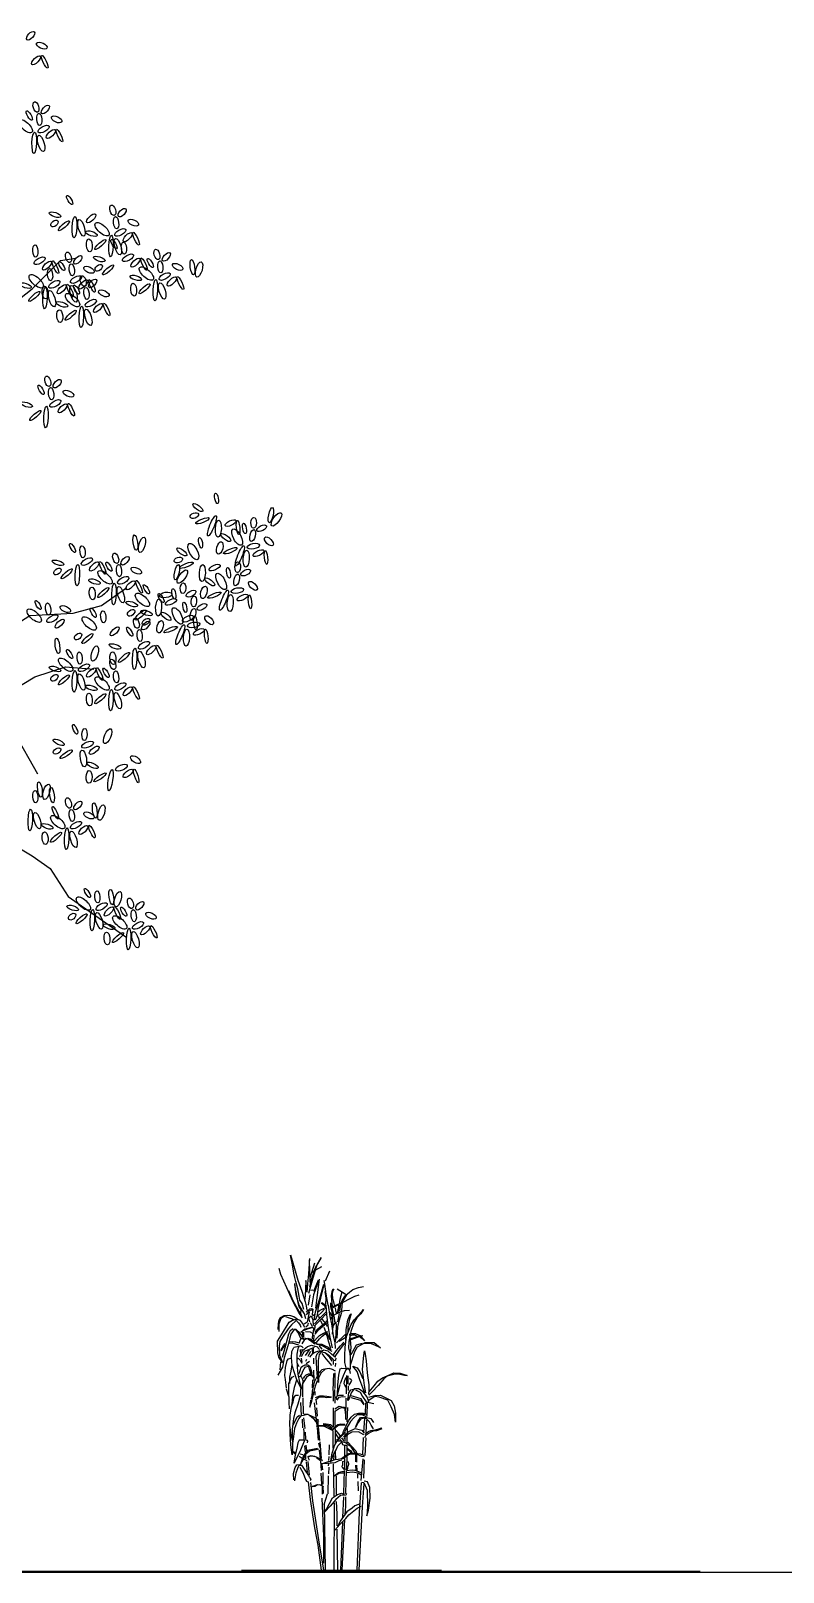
# Model space of a CAD drawing. Header units: millimetres. Extents: x 183.1 to 231.4, y 273.1 to 307.6.
# Drawn here: x 196.95 to 204.16, y 273.11 to 287.87 of the extents above; entities that cross this region are included whole.
import ezdxf

# ---------------------------------------------------------------- set-up
doc = ezdxf.new("R2010")
doc.units = ezdxf.units.MM
doc.layers.add('lesPaysagistes', color=7, linetype='Continuous')

# ---------------------------------------------------------------- blocks, each defined once
blk = doc.blocks.new('A$C13ED2F65')
at = {"layer": 'lesPaysagistes'}
blk.add_line((-14.232, 0), (0, 0), dxfattribs=at)
for points in [[(-10.456, 8.757), (-10.162, 9.197), (-9.918, 9.515), (-9.722, 9.809), (-9.624, 10.395), (-9.477, 10.664), (-9.257, 10.909), (-8.963, 11.251), (-8.768, 11.422), (-8.278, 11.471), (-8.009, 11.618), (-7.765, 11.936), (-7.691, 12.083), (-7.373, 12.254), (-7.006, 12.352), (-6.713, 12.205), (-6.517, 12.18), (-6.395, 12.278), (-6.126, 12.547), (-5.979, 12.572)], [(-10.309, 8.757), (-9.918, 8.781), (-9.624, 8.904), (-9.306, 8.977), (-8.792, 8.757), (-8.401, 8.733), (-7.838, 8.684), (-7.545, 8.61), (-7.055, 8.708), (-6.762, 8.928), (-6.419, 9.148), (-6.003, 9.173), (-5.734, 9.246), (-5.489, 9.417)], [(-11.704, 7.51), (-11.239, 7.926), (-10.812, 8.307), (-10.627, 8.415), (-10.334, 8.537), (-9.942, 8.561), (-9.697, 8.659), (-9.502, 8.781), (-9.257, 8.733), (-8.621, 8.61), (-8.23, 8.61), (-8.058, 8.513), (-7.691, 8.146), (-7.275, 7.877), (-7.055, 7.657), (-7.006, 7.339), (-6.811, 7.094), (-6.395, 6.85), (-6.223, 6.727), (-6.052, 6.458), (-5.489, 6.067)], [(-7.545, 8.635), (-7.055, 8.39), (-6.615, 8.415), (-6.37, 8.561), (-6.077, 8.659), (-5.807, 8.635)], [(-6.908, 8.366), (-6.566, 8.023), (-6.346, 7.632)]]:
    blk.add_lwpolyline(points, dxfattribs=at)
for centre, major_axis, ratio in [((-6.411, 14.7), (-0.0349, -0.0377), 0.483036), ((-6.304, 14.605), (-0.0494, 0.0232), 0.490647), ((-6.359, 14.465), (0.0407, 0.0406), 0.40396), ((-6.277, 14.451), (-0.029, 0.061), 0.231521), ((-6.36, 14.018), (-0.0145, 0.0494), 0.511008), ((-6.27, 13.994), (-0.0349, -0.0377), 0.483036), ((-6.462, 13.835), (-0.0639, 0.0581), 0.430687), ((-6.424, 13.936), (-0.0261, 0.0436), 0.333334), ((-6.328, 13.899), (-0.0058, 0.0581), 0.422264), ((-6.162, 13.899), (-0.0494, 0.0232), 0.490647), ((-6.377, 13.675), (0.004, 0.103), 0.205007), ((-6.311, 13.669), (-0.0232, 0.0784), 0.349758), ((-6.287, 13.806), (-0.0523, -0.029), 0.434249), ((-6.218, 13.759), (0.0407, 0.0406), 0.40396), ((-6.136, 13.745), (-0.029, 0.061), 0.231521), ((-6.038, 13.128), (-0.0261, 0.0436), 0.333334), ((-6.177, 12.986), (-0.0552, 0.0174), 0.365381), ((-5.832, 12.951), (0.0407, 0.0406), 0.40396), ((-5.625, 13.029), (-0.0145, 0.0494), 0.511008), ((-5.535, 13.006), (-0.0349, -0.0377), 0.483036), ((-6.183, 12.902), (-0.032, -0.0261), 0.605276), ((-6.093, 12.881), (0.0523, 0.0465), 0.249192), ((-5.991, 12.867), (0.004, 0.103), 0.205007), ((-5.925, 12.861), (-0.0232, 0.0784), 0.349758), ((-5.727, 12.847), (-0.0639, 0.0581), 0.430687), ((-5.593, 12.91), (-0.0058, 0.0581), 0.422264), ((-5.553, 12.817), (-0.0523, -0.029), 0.434249), ((-5.428, 12.91), (-0.0494, 0.0232), 0.490647), ((-6.366, 12.639), (-0.0058, 0.0581), 0.422264), ((-5.829, 12.806), (-0.0552, 0.0174), 0.365381), ((-5.849, 12.693), (-0.0058, 0.061), 0.466918), ((-5.744, 12.701), (0.0523, 0.0465), 0.249192), ((-5.642, 12.687), (0.004, 0.103), 0.205007), ((-5.614, 12.705), (-0.0261, 0.0436), 0.333334), ((-5.576, 12.681), (-0.0232, 0.0784), 0.349758), ((-5.518, 12.667), (-0.0058, 0.0581), 0.422264), ((-5.483, 12.771), (0.0407, 0.0406), 0.40396), ((-5.402, 12.757), (-0.029, 0.061), 0.231521), ((-6.325, 12.546), (-0.0523, -0.029), 0.434249), ((-6.255, 12.499), (0.0407, 0.0406), 0.40396), ((-6.174, 12.485), (-0.029, 0.061), 0.231521), ((-6.113, 12.496), (-0.0261, 0.0436), 0.333334), ((-6.049, 12.578), (-0.0145, 0.0494), 0.511008), ((-5.959, 12.554), (-0.0349, -0.0377), 0.483036), ((-5.754, 12.562), (-0.0552, 0.0174), 0.365381), ((-5.478, 12.574), (-0.0523, -0.029), 0.434249), ((-5.408, 12.528), (0.0407, 0.0406), 0.40396), ((-5.327, 12.513), (-0.029, 0.061), 0.231521), ((-5.266, 12.525), (-0.0261, 0.0436), 0.333334), ((-5.202, 12.606), (-0.0145, 0.0494), 0.511008), ((-5.17, 12.487), (-0.0058, 0.0581), 0.422264), ((-5.112, 12.583), (-0.0349, -0.0377), 0.483036), ((-4.862, 12.483), (0.0105, -0.0735), 0.28284), ((-6.358, 12.349), (-0.0639, 0.0581), 0.430687), ((-6.225, 12.413), (-0.0058, 0.0581), 0.422264), ((-6.017, 12.459), (-0.0058, 0.0581), 0.422264), ((-5.977, 12.366), (-0.0523, -0.029), 0.434249), ((-5.908, 12.352), (-0.0145, 0.0494), 0.511008), ((-5.852, 12.459), (-0.0494, 0.0232), 0.490647), ((-5.759, 12.478), (-0.032, -0.0261), 0.605276), ((-5.669, 12.458), (0.0523, 0.0465), 0.249192), ((-5.405, 12.382), (-0.0552, 0.0174), 0.365381), ((-5.303, 12.423), (-0.0639, 0.0581), 0.430687), ((-5.129, 12.394), (-0.0523, -0.029), 0.434249), ((-5.059, 12.347), (0.0407, 0.0406), 0.40396), ((-5.004, 12.487), (-0.0494, 0.0232), 0.490647), ((-4.978, 12.333), (-0.029, 0.061), 0.231521), ((-4.799, 12.462), (-0.021, -0.0735), 0.388597), ((-6.46, 12.308), (-0.0552, 0.0174), 0.365381), ((-6.376, 12.204), (0.0523, 0.0465), 0.249192), ((-6.273, 12.241), (-0.0058, 0.061), 0.466918), ((-6.273, 12.189), (0.004, 0.103), 0.205007), ((-6.207, 12.183), (-0.0232, 0.0784), 0.349758), ((-6.184, 12.32), (-0.0523, -0.029), 0.434249), ((-6.114, 12.273), (0.0407, 0.0406), 0.40396), ((-6.033, 12.259), (-0.029, 0.061), 0.231521), ((-6, 12.229), (-0.0232, 0.0784), 0.349758), ((-5.972, 12.27), (-0.0261, 0.0436), 0.333334), ((-5.907, 12.319), (0.0407, 0.0406), 0.40396), ((-5.876, 12.233), (-0.0058, 0.0581), 0.422264), ((-5.818, 12.329), (-0.0349, -0.0377), 0.483036), ((-5.825, 12.305), (-0.029, 0.061), 0.231521), ((-5.71, 12.233), (-0.0494, 0.0232), 0.490647), ((-5.425, 12.269), (-0.0058, 0.061), 0.466918), ((-5.321, 12.278), (0.0523, 0.0465), 0.249192), ((-5.218, 12.264), (0.004, 0.103), 0.205007), ((-5.152, 12.257), (-0.0232, 0.0784), 0.349758), ((-6.111, 12.128), (-0.0552, 0.0174), 0.365381), ((-6.01, 12.169), (-0.0639, 0.0581), 0.430687), ((-5.925, 12.009), (0.004, 0.103), 0.205007), ((-5.835, 12.14), (-0.0523, -0.029), 0.434249), ((-5.766, 12.093), (0.0407, 0.0406), 0.40396), ((-5.684, 12.079), (-0.029, 0.061), 0.231521), ((-6.132, 12.015), (-0.0058, 0.061), 0.466918), ((-6.027, 12.024), (0.0523, 0.0465), 0.249192), ((-5.859, 12.003), (-0.0232, 0.0784), 0.349758), ((-6.247, 11.392), (-0.0145, 0.0494), 0.511008), ((-6.157, 11.369), (-0.0349, -0.0377), 0.483036), ((-6.311, 11.31), (-0.0261, 0.0436), 0.333334), ((-6.215, 11.273), (-0.0058, 0.0581), 0.422264), ((-6.174, 11.18), (-0.0523, -0.029), 0.434249), ((-6.049, 11.273), (-0.0494, 0.0232), 0.490647), ((-6.45, 11.168), (-0.0552, 0.0174), 0.365381), ((-6.366, 11.064), (0.0523, 0.0465), 0.249192), ((-6.264, 11.049), (0.004, 0.103), 0.205007), ((-6.105, 11.133), (0.0407, 0.0406), 0.40396), ((-6.023, 11.119), (-0.029, 0.061), 0.231521), ((-4.81, 10.183), (-0.046, 0.0351), 0.365381), ((-4.631, 10.27), (-0.0099, 0.0498), 0.333334), ((-4.111, 10.11), (-0.015, -0.0727), 0.28284), ((-4.844, 10.106), (-0.0389, -0.0138), 0.605276), ((-4.766, 10.056), (0.0649, 0.026), 0.249192), ((-4.675, 10.008), (0.0385, 0.0957), 0.205007), ((-4.614, 9.98), (0.0047, 0.0816), 0.349758), ((-4.497, 10.034), (0.052, 0.0245), 0.40396), ((-4.425, 9.992), (-0.0067, 0.0672), 0.231521), ((-4.276, 10.037), (0.003, 0.0514), 0.511008), ((-4.058, 10.069), (-0.0447, -0.0621), 0.388597), ((-5.408, 9.847), (0.0105, -0.0735), 0.28284), ((-5.345, 9.826), (-0.021, -0.0735), 0.388597), ((-4.784, 9.845), (-0.0099, 0.0498), 0.333334), ((-4.543, 9.896), (-0.046, 0.0351), 0.365381), ((-4.434, 9.9), (-0.0405, 0.0763), 0.430687), ((-4.364, 9.983), (-0.0099, 0.0498), 0.333334), ((-4.286, 9.915), (0.0142, 0.0566), 0.422264), ((-4.199, 9.985), (-0.0456, -0.0237), 0.483036), ((-4.13, 9.859), (-0.0386, 0.0386), 0.490647), ((-6.01, 9.796), (-0.0261, 0.0436), 0.333334), ((-5.914, 9.759), (-0.0058, 0.0581), 0.422264), ((-5.597, 9.698), (-0.0145, 0.0494), 0.511008), ((-4.963, 9.758), (-0.046, 0.0351), 0.365381), ((-4.854, 9.762), (-0.0405, 0.0763), 0.430687), ((-4.6, 9.796), (0.0152, 0.0593), 0.466918), ((-4.499, 9.769), (0.0649, 0.026), 0.249192), ((-4.408, 9.721), (0.0385, 0.0957), 0.205007), ((-4.347, 9.693), (0.0047, 0.0816), 0.349758), ((-4.279, 9.813), (-0.059, -0.0096), 0.434249), ((-4.23, 9.746), (0.052, 0.0245), 0.40396), ((-4.158, 9.705), (-0.0067, 0.0672), 0.231521), ((-6.149, 9.654), (-0.0552, 0.0174), 0.365381), ((-6.155, 9.57), (-0.032, -0.0261), 0.605276), ((-6.065, 9.549), (0.0523, 0.0465), 0.249192), ((-5.963, 9.535), (0.004, 0.103), 0.205007), ((-5.873, 9.666), (-0.0523, -0.029), 0.434249), ((-5.803, 9.619), (0.0407, 0.0406), 0.40396), ((-5.722, 9.605), (-0.029, 0.061), 0.231521), ((-5.661, 9.616), (-0.0261, 0.0436), 0.333334), ((-5.565, 9.579), (-0.0058, 0.0581), 0.422264), ((-5.507, 9.674), (-0.0349, -0.0377), 0.483036), ((-5.4, 9.579), (-0.0494, 0.0232), 0.490647), ((-4.997, 9.681), (-0.0389, -0.0138), 0.605276), ((-5.011, 9.564), (-0.015, -0.0727), 0.28284), ((-4.959, 9.522), (-0.0447, -0.0621), 0.388597), ((-4.919, 9.631), (0.0649, 0.026), 0.249192), ((-4.767, 9.555), (0.0047, 0.0816), 0.349758), ((-4.65, 9.608), (0.052, 0.0245), 0.40396), ((-4.517, 9.558), (-0.0099, 0.0498), 0.333334), ((-4.429, 9.612), (0.003, 0.0514), 0.511008), ((-4.352, 9.56), (-0.0456, -0.0237), 0.483036), ((-5.8, 9.474), (-0.0552, 0.0174), 0.365381), ((-5.699, 9.515), (-0.0639, 0.0581), 0.430687), ((-5.614, 9.355), (0.004, 0.103), 0.205007), ((-5.525, 9.486), (-0.0523, -0.029), 0.434249), ((-5.455, 9.439), (0.0407, 0.0406), 0.40396), ((-5.373, 9.425), (-0.029, 0.061), 0.231521), ((-5.303, 9.401), (-0.0261, 0.0436), 0.333334), ((-4.952, 9.41), (0.003, 0.0514), 0.511008), ((-4.696, 9.471), (-0.046, 0.0351), 0.365381), ((-4.587, 9.475), (-0.0405, 0.0763), 0.430687), ((-4.439, 9.49), (0.0142, 0.0566), 0.422264), ((-4.283, 9.433), (-0.0386, 0.0386), 0.490647), ((-6.339, 9.249), (-0.0261, 0.0436), 0.333334), ((-5.821, 9.361), (-0.0058, 0.061), 0.466918), ((-5.716, 9.369), (0.0523, 0.0465), 0.249192), ((-5.548, 9.349), (-0.0232, 0.0784), 0.349758), ((-5.341, 9.299), (-0.0639, 0.0581), 0.430687), ((-5.186, 9.226), (0.0047, 0.0816), 0.349758), ((-5.162, 9.316), (-0.0261, 0.0436), 0.333334), ((-5.118, 9.346), (-0.059, -0.0096), 0.434249), ((-5.068, 9.279), (0.052, 0.0245), 0.40396), ((-5.04, 9.356), (-0.0099, 0.0498), 0.333334), ((-4.875, 9.358), (-0.0456, -0.0237), 0.483036), ((-4.848, 9.283), (0.003, 0.0514), 0.511008), ((-4.753, 9.371), (0.0152, 0.0593), 0.466918), ((-4.652, 9.344), (0.0649, 0.026), 0.249192), ((-4.561, 9.296), (0.0385, 0.0957), 0.205007), ((-4.5, 9.268), (0.0047, 0.0816), 0.349758), ((-4.432, 9.388), (-0.059, -0.0096), 0.434249), ((-4.382, 9.321), (0.052, 0.0245), 0.40396), ((-4.311, 9.28), (-0.0067, 0.0672), 0.231521), ((-6.377, 9.148), (-0.0639, 0.0581), 0.430687), ((-6.243, 9.211), (-0.0058, 0.0581), 0.422264), ((-6.203, 9.119), (-0.0523, -0.029), 0.434249), ((-6.078, 9.211), (-0.0494, 0.0232), 0.490647), ((-5.812, 9.175), (-0.0261, 0.0436), 0.333334), ((-5.716, 9.137), (-0.0058, 0.0581), 0.422264), ((-5.443, 9.259), (-0.0552, 0.0174), 0.365381), ((-5.449, 9.175), (-0.032, -0.0261), 0.605276), ((-5.359, 9.154), (0.0523, 0.0465), 0.249192), ((-5.302, 9.174), (-0.0552, 0.0174), 0.365381), ((-5.115, 9.141), (-0.046, 0.0351), 0.365381), ((-5.005, 9.145), (-0.0405, 0.0763), 0.430687), ((-4.905, 9.119), (0.052, 0.0245), 0.40396), ((-4.935, 9.228), (-0.0099, 0.0498), 0.333334), ((-4.858, 9.16), (0.0142, 0.0566), 0.422264), ((-4.771, 9.231), (-0.0456, -0.0237), 0.483036), ((-4.702, 9.104), (-0.0386, 0.0386), 0.490647), ((-6.133, 9.072), (0.0407, 0.0406), 0.40396), ((-5.85, 9.073), (-0.0639, 0.0581), 0.430687), ((-5.606, 8.998), (0.0407, 0.0406), 0.40396), ((-5.463, 8.995), (-0.0261, 0.0436), 0.333334), ((-5.399, 9.076), (-0.0145, 0.0494), 0.511008), ((-5.367, 8.957), (-0.0058, 0.0581), 0.422264), ((-5.309, 9.053), (-0.0349, -0.0377), 0.483036), ((-5.307, 9.09), (-0.032, -0.0261), 0.605276), ((-5.172, 9.042), (0.0152, 0.0593), 0.466918), ((-5.071, 9.015), (0.0649, 0.026), 0.249192), ((-4.979, 8.966), (0.0385, 0.0957), 0.205007), ((-4.919, 8.938), (0.0047, 0.0816), 0.349758), ((-4.851, 9.059), (-0.059, -0.0096), 0.434249), ((-4.801, 8.992), (0.052, 0.0245), 0.40396), ((-4.834, 9.078), (-0.0067, 0.0672), 0.231521), ((-4.73, 8.95), (-0.0067, 0.0672), 0.231521), ((-6.154, 8.859), (0.0105, -0.0735), 0.28284), ((-5.957, 8.949), (-0.032, -0.0261), 0.605276), ((-5.867, 8.928), (0.0523, 0.0465), 0.249192), ((-5.797, 8.786), (-0.021, -0.0735), 0.388597), ((-5.603, 8.853), (-0.0552, 0.0174), 0.365381), ((-5.327, 8.864), (-0.0523, -0.029), 0.434249), ((-5.257, 8.818), (0.0407, 0.0406), 0.40396), ((-5.176, 8.803), (-0.029, 0.061), 0.231521), ((-6.076, 8.678), (-0.0639, 0.0581), 0.430687), ((-6.038, 8.78), (-0.0261, 0.0436), 0.333334), ((-5.942, 8.742), (-0.0058, 0.0581), 0.422264), ((-5.625, 8.681), (-0.0145, 0.0494), 0.511008), ((-5.623, 8.74), (-0.0058, 0.061), 0.466918), ((-5.518, 8.748), (0.0523, 0.0465), 0.249192), ((-5.416, 8.734), (0.004, 0.103), 0.205007), ((-5.35, 8.728), (-0.0232, 0.0784), 0.349758), ((-6.177, 8.638), (-0.0552, 0.0174), 0.365381), ((-6.183, 8.553), (-0.032, -0.0261), 0.605276), ((-6.093, 8.533), (0.0523, 0.0465), 0.249192), ((-5.991, 8.519), (0.004, 0.103), 0.205007), ((-5.925, 8.513), (-0.0232, 0.0784), 0.349758), ((-5.901, 8.649), (-0.0523, -0.029), 0.434249), ((-5.832, 8.603), (0.0407, 0.0406), 0.40396), ((-5.727, 8.498), (-0.0639, 0.0581), 0.430687), ((-5.75, 8.588), (-0.029, 0.061), 0.231521), ((-5.689, 8.6), (-0.0261, 0.0436), 0.333334), ((-5.593, 8.562), (-0.0058, 0.0581), 0.422264), ((-5.829, 8.457), (-0.0552, 0.0174), 0.365381), ((-5.642, 8.339), (0.004, 0.103), 0.205007), ((-5.576, 8.333), (-0.0232, 0.0784), 0.349758), ((-5.553, 8.469), (-0.0523, -0.029), 0.434249), ((-5.483, 8.423), (0.0407, 0.0406), 0.40396), ((-5.402, 8.408), (-0.029, 0.061), 0.231521), ((-5.849, 8.344), (-0.0058, 0.061), 0.466918), ((-5.744, 8.353), (0.0523, 0.0465), 0.249192), ((-6.142, 7.935), (-0.0527, 0.024), 0.365381), ((-5.986, 8.059), (-0.0206, 0.0464), 0.333334), ((-5.895, 8.01), (0.0013, 0.0583), 0.422264), ((-5.674, 7.994), (-0.0298, -0.0704), 0.388597), ((-6.158, 7.852), (-0.0349, -0.022), 0.605276), ((-6.071, 7.821), (0.0576, 0.0397), 0.249192), ((-5.906, 7.781), (-0.0135, 0.0806), 0.349758), ((-5.866, 7.913), (-0.0554, -0.0224), 0.434249), ((-5.803, 7.859), (0.0453, 0.0354), 0.40396), ((-5.818, 7.714), (-0.0527, 0.024), 0.365381), ((-5.647, 7.573), (0.016, 0.102), 0.205007), ((-5.542, 7.692), (-0.0554, -0.0224), 0.434249), ((-5.479, 7.637), (0.0453, 0.0354), 0.40396), ((-5.407, 7.769), (-0.0462, 0.0291), 0.490647), ((-5.4, 7.613), (-0.0214, 0.0641), 0.231521), ((-6.323, 7.483), (0.0105, -0.0735), 0.28284), ((-6.259, 7.462), (-0.021, -0.0735), 0.388597), ((-5.852, 7.604), (0.0017, 0.0612), 0.466918), ((-5.747, 7.6), (0.0576, 0.0397), 0.249192), ((-6.366, 7.415), (-0.0058, 0.0581), 0.422264), ((-6.207, 7.43), (0.0105, -0.0735), 0.28284), ((-6.049, 7.354), (-0.0145, 0.0494), 0.511008), ((-6.415, 7.192), (0.004, 0.103), 0.205007), ((-6.348, 7.186), (-0.0232, 0.0784), 0.349758), ((-6.151, 7.171), (-0.0639, 0.0581), 0.430687), ((-6.174, 7.261), (-0.029, 0.061), 0.231521), ((-6.017, 7.235), (-0.0058, 0.0581), 0.422264), ((-5.959, 7.331), (-0.0349, -0.0377), 0.483036), ((-5.852, 7.235), (-0.0494, 0.0232), 0.490647), ((-5.797, 7.283), (0.0105, -0.0735), 0.28284), ((-5.734, 7.262), (-0.021, -0.0735), 0.388597), ((-6.252, 7.13), (-0.0552, 0.0174), 0.365381), ((-6.066, 7.012), (0.004, 0.103), 0.205007), ((-6, 7.006), (-0.0232, 0.0784), 0.349758), ((-5.977, 7.142), (-0.0523, -0.029), 0.434249), ((-5.907, 7.096), (0.0407, 0.0406), 0.40396), ((-5.825, 7.081), (-0.029, 0.061), 0.231521), ((-6.273, 7.017), (-0.0058, 0.061), 0.466918), ((-6.168, 7.026), (0.0523, 0.0465), 0.249192), ((-5.868, 6.493), (-0.0261, 0.0436), 0.333334), ((-5.773, 6.455), (-0.0058, 0.0581), 0.422264), ((-5.639, 6.454), (0.0105, -0.0735), 0.28284), ((-5.576, 6.433), (-0.021, -0.0735), 0.388597), ((-6.008, 6.35), (-0.0552, 0.0174), 0.365381), ((-5.906, 6.391), (-0.0639, 0.0581), 0.430687), ((-5.732, 6.362), (-0.0523, -0.029), 0.434249), ((-5.662, 6.316), (0.0407, 0.0406), 0.40396), ((-5.581, 6.301), (-0.029, 0.061), 0.231521), ((-5.52, 6.313), (-0.0261, 0.0436), 0.333334), ((-5.456, 6.394), (-0.0145, 0.0494), 0.511008), ((-5.366, 6.371), (-0.0349, -0.0377), 0.483036), ((-6.014, 6.266), (-0.032, -0.0261), 0.605276), ((-5.924, 6.246), (0.0523, 0.0465), 0.249192), ((-5.821, 6.232), (0.004, 0.103), 0.205007), ((-5.755, 6.226), (-0.0232, 0.0784), 0.349758), ((-5.659, 6.17), (-0.0552, 0.0174), 0.365381), ((-5.558, 6.211), (-0.0639, 0.0581), 0.430687), ((-5.424, 6.275), (-0.0058, 0.0581), 0.422264), ((-5.383, 6.182), (-0.0523, -0.029), 0.434249), ((-5.258, 6.275), (-0.0494, 0.0232), 0.490647), ((-5.68, 6.057), (-0.0058, 0.061), 0.466918), ((-5.575, 6.066), (0.0523, 0.0465), 0.249192), ((-5.473, 6.052), (0.004, 0.103), 0.205007), ((-5.407, 6.046), (-0.0232, 0.0784), 0.349758), ((-5.314, 6.136), (0.0407, 0.0406), 0.40396), ((-5.232, 6.121), (-0.029, 0.061), 0.231521)]:
    blk.add_ellipse(centre, major_axis=major_axis, ratio=ratio, dxfattribs=at)
blk = doc.blocks.new('canne')
at = {"layer": 'lesPaysagistes'}
for p, q in [((205.712, 317.886), (205.706, 317.713)), ((204.705, 316.022), (206.621, 316.022))]:
    blk.add_line(p, q, dxfattribs=at)
for points in [[(205.174, 319.042), (205.213, 318.911), (205.244, 318.801), (205.283, 318.694), (205.314, 318.592), (205.326, 318.555), (205.331, 318.513)], [(205.288, 318.438), (205.255, 318.489), (205.197, 318.598), (205.081, 318.855), (205.067, 318.911)], [(205.303, 318.519), (205.285, 318.575), (205.265, 318.609), (205.257, 318.648), (205.244, 318.717), (205.225, 318.788), (205.215, 318.824), (205.208, 318.868), (205.193, 318.948), (205.174, 319.04)], [(205.356, 319.008), (205.348, 318.862), (205.338, 318.765), (205.331, 318.686), (205.324, 318.777), (205.321, 318.798), (205.318, 318.711), (205.316, 318.655), (205.313, 318.619)], [(205.35, 318.675), (205.384, 318.799), (205.43, 318.951), (205.469, 319.017), (205.411, 318.918), (205.368, 318.792), (205.356, 318.732)], [(205.363, 318.779), (205.358, 318.995)], [(205.364, 318.822), (205.407, 318.967)], [(205.417, 318.9), (205.474, 318.931)], [(205.213, 318.755), (205.244, 318.585), (205.255, 318.546), (205.273, 318.518), (205.271, 318.481), (205.281, 318.462)], [(205.321, 318.431), (205.308, 318.479), (205.287, 318.513), (205.258, 318.559), (205.23, 318.658), (205.215, 318.768)], [(205.443, 318.794), (205.396, 318.659), (205.377, 318.546)], [(205.38, 318.874), (205.401, 318.892)], [(205.441, 318.799), (205.396, 318.691)], [(205.402, 318.417), (205.414, 318.498), (205.453, 318.615), (205.495, 318.763)], [(205.414, 318.421), (205.433, 318.464), (205.443, 318.543), (205.466, 318.628), (205.497, 318.758)], [(205.418, 318.533), (205.453, 318.811)], [(205.536, 318.562), (205.516, 318.665), (205.504, 318.762), (205.497, 318.797)], [(205.548, 318.887), (205.505, 318.789)], [(205.275, 318.473), (205.258, 318.501), (205.203, 318.595), (205.158, 318.699)], [(205.361, 318.661), (205.344, 318.562)], [(205.368, 318.705), (205.39, 318.708)], [(205.513, 318.566), (205.516, 318.627), (205.508, 318.692)], [(205.585, 318.718), (205.578, 318.707), (205.569, 318.689), (205.565, 318.653), (205.566, 318.607), (205.572, 318.55)], [(205.588, 318.714), (205.577, 318.689), (205.574, 318.668), (205.577, 318.624), (205.587, 318.592), (205.597, 318.549)], [(205.622, 318.718), (205.698, 318.67), (205.706, 318.662)], [(205.665, 318.684), (205.646, 318.615), (205.639, 318.57)], [(205.648, 318.502), (205.655, 318.57), (205.668, 318.605), (205.697, 318.65), (205.738, 318.685), (205.772, 318.711), (205.825, 318.73), (205.874, 318.739)], [(205.709, 318.653), (205.69, 318.627), (205.672, 318.596), (205.667, 318.556), (205.662, 318.502)], [(205.678, 318.589), (205.745, 318.623), (205.791, 318.646), (205.833, 318.659)], [(205.058, 318.328), (205.06, 318.385), (205.065, 318.421), (205.08, 318.441), (205.114, 318.461), (205.147, 318.465)], [(205.238, 318.428), (205.205, 318.449), (205.168, 318.462), (205.125, 318.459), (205.082, 318.432), (205.062, 318.378), (205.064, 318.309)], [(205.127, 318.452), (205.162, 318.438), (205.195, 318.429), (205.204, 318.423)], [(205.324, 318.495), (205.36, 318.526), (205.38, 318.529), (205.388, 318.522), (205.384, 318.498)], [(205.328, 318.469), (205.357, 318.505), (205.38, 318.519), (205.386, 318.502), (205.381, 318.468)], [(205.336, 318.398), (205.356, 318.493)], [(205.36, 318.401), (205.349, 318.438), (205.372, 318.46), (205.388, 318.421), (205.392, 318.366)], [(205.386, 318.458), (205.406, 318.475)], [(205.401, 318.361), (205.431, 318.388), (205.472, 318.43), (205.514, 318.473)], [(205.404, 318.382), (205.443, 318.424), (205.491, 318.47), (205.517, 318.496)], [(205.434, 318.455), (205.473, 318.495), (205.5, 318.522)], [(205.443, 318.498), (205.46, 318.513), (205.49, 318.529), (205.5, 318.531)], [(205.451, 318.432), (205.445, 318.451)], [(205.469, 318.583), (205.5, 318.556), (205.51, 318.528)], [(205.474, 318.585), (205.497, 318.569), (205.508, 318.562)], [(205.512, 318.561), (205.52, 318.467), (205.534, 318.343), (205.551, 318.254), (205.572, 318.152)], [(205.534, 318.559), (205.552, 318.453), (205.567, 318.382), (205.583, 318.267), (205.598, 318.205), (205.601, 318.147)], [(205.552, 318.492), (205.569, 318.459)], [(205.558, 318.438), (205.577, 318.453)], [(205.584, 318.353), (205.581, 318.415), (205.579, 318.464), (205.571, 318.508), (205.561, 318.544), (205.562, 318.583), (205.568, 318.55), (205.578, 318.511), (205.593, 318.44), (205.6, 318.386)], [(205.575, 318.54), (205.609, 318.559), (205.664, 318.582)], [(205.584, 318.537), (205.632, 318.565)], [(205.593, 318.469), (205.623, 318.483), (205.659, 318.501), (205.693, 318.511), (205.739, 318.514)], [(205.601, 318.536), (205.607, 318.511), (205.611, 318.489), (205.611, 318.482)], [(205.662, 318.49), (205.637, 318.408), (205.625, 318.354), (205.617, 318.246)], [(205.638, 318.563), (205.623, 318.499), (205.622, 318.479)], [(205.642, 318.482), (205.623, 318.4)], [(205.642, 318.563), (205.627, 318.489)], [(205.709, 317.96), (205.694, 318.012), (205.695, 318.078), (205.698, 318.156), (205.712, 318.261), (205.754, 318.377), (205.785, 318.419), (205.817, 318.455), (205.861, 318.504), (205.873, 318.519), (205.849, 318.479), (205.811, 318.44), (205.78, 318.392), (205.751, 318.308), (205.733, 318.212), (205.731, 318.148), (205.747, 318.085), (205.747, 317.993), (205.747, 317.953), (205.741, 317.944)], [(205.705, 318.224), (205.707, 318.327), (205.723, 318.416), (205.746, 318.47), (205.756, 318.476), (205.739, 318.427), (205.725, 318.354), (205.725, 318.3)], [(205.311, 318.348), (205.291, 318.389), (205.27, 318.413), (205.243, 318.423), (205.225, 318.412), (205.184, 318.373), (205.151, 318.335), (205.098, 318.253), (205.071, 318.213), (205.065, 318.169), (205.068, 318.082), (205.098, 318.012), (205.064, 318.063), (205.052, 318.103), (205.049, 318.216), (205.088, 318.278), (205.161, 318.398), (205.193, 318.418), (205.23, 318.425)], [(205.293, 318.255), (205.264, 318.296), (205.23, 318.329), (205.21, 318.329), (205.179, 318.284), (205.15, 318.171), (205.114, 318.055), (205.098, 317.967), (205.054, 317.889)], [(205.201, 318.333), (205.172, 318.314), (205.154, 318.284), (205.119, 318.151), (205.094, 318.059)], [(205.272, 318.243), (205.261, 318.27), (205.247, 318.3), (205.236, 318.315), (205.229, 318.321), (205.213, 318.329)], [(205.234, 318.408), (205.25, 318.391), (205.268, 318.369), (205.275, 318.349)], [(205.272, 318.303), (205.313, 318.333), (205.341, 318.34), (205.378, 318.35), (205.395, 318.344)], [(205.404, 318.338), (205.378, 318.342), (205.343, 318.333), (205.311, 318.32), (205.285, 318.312)], [(205.306, 318.381), (205.333, 318.402)], [(205.385, 318.236), (205.388, 318.289), (205.365, 318.303), (205.318, 318.304)], [(205.321, 318.353), (205.343, 318.373)], [(205.34, 318.375), (205.351, 318.389)], [(205.364, 318.396), (205.383, 318.356)], [(205.394, 318.334), (205.39, 318.285)], [(205.391, 318.419), (205.406, 318.432)], [(205.409, 318.364), (205.404, 318.317)], [(205.404, 318.218), (205.43, 318.247), (205.453, 318.27), (205.491, 318.293), (205.532, 318.308)], [(205.408, 318.303), (205.437, 318.334), (205.481, 318.373), (205.517, 318.402), (205.523, 318.411)], [(205.41, 318.282), (205.443, 318.325), (205.485, 318.359), (205.514, 318.382), (205.523, 318.393)], [(205.446, 318.449), (205.459, 318.438)], [(205.483, 318.37), (205.464, 318.411)], [(205.475, 318.427), (205.496, 318.402), (205.5, 318.397)], [(205.514, 318.305), (205.497, 318.346)], [(205.516, 318.378), (205.527, 318.357)], [(205.561, 318.425), (205.579, 318.438)], [(205.578, 318.282), (205.584, 318.361), (205.608, 318.401), (205.611, 318.36), (205.608, 318.288), (205.605, 318.235), (205.603, 318.209)], [(205.083, 318.131), (205.109, 318.175), (205.123, 318.192)], [(205.124, 318.173), (205.096, 318.141), (205.086, 318.121)], [(205.254, 318.179), (205.191, 318.198), (205.161, 318.194)], [(205.165, 318.208), (205.19, 318.213), (205.223, 318.21), (205.258, 318.199)], [(205.208, 318.16), (205.257, 318.169), (205.246, 318.142), (205.234, 318.093), (205.234, 318.043), (205.237, 317.965), (205.244, 317.901), (205.261, 317.822), (205.275, 317.787), (205.281, 317.756), (205.261, 317.798), (205.235, 317.845), (205.212, 317.914), (205.192, 317.983), (205.185, 318.061), (205.186, 318.117), (205.197, 318.137), (205.208, 318.155)], [(205.259, 318.197), (205.272, 318.238), (205.289, 318.247), (205.302, 318.247)], [(205.261, 318.173), (205.282, 318.164), (205.295, 318.151)], [(205.264, 318.068), (205.288, 318.128), (205.337, 318.164), (205.375, 318.179), (205.408, 318.169), (205.422, 318.166)], [(205.279, 318.07), (205.31, 318.119), (205.35, 318.135), (205.404, 318.16)], [(205.286, 318.189), (205.313, 318.231), (205.339, 318.246), (205.364, 318.238), (205.402, 318.211), (205.429, 318.191)], [(205.289, 318.303), (205.287, 318.269)], [(205.292, 318.231), (205.306, 318.247), (205.324, 318.242)], [(205.3, 318.301), (205.298, 318.258)], [(205.342, 318.238), (205.38, 318.213), (205.406, 318.191)], [(205.398, 318.275), (205.395, 318.218)], [(205.572, 318.116), (205.539, 318.137), (205.498, 318.163), (205.45, 318.184), (205.417, 318.186)], [(205.424, 318.203), (205.453, 318.237), (205.479, 318.263), (205.505, 318.285), (205.53, 318.299)], [(205.428, 318.166), (205.453, 318.137)], [(205.43, 318.187), (205.476, 318.186), (205.5, 318.173), (205.534, 318.16), (205.555, 318.144), (205.565, 318.137)], [(205.447, 318.173), (205.473, 318.138)], [(205.561, 318.147), (205.537, 318.215), (205.529, 318.256), (205.517, 318.287)], [(205.551, 318.229), (205.535, 318.274), (205.527, 318.292)], [(205.585, 318.084), (205.614, 318.127), (205.654, 318.172), (205.685, 318.205)], [(205.603, 318.068), (205.645, 318.129), (205.685, 318.185), (205.695, 318.196)], [(205.614, 318.2), (205.695, 318.278)], [(205.704, 318.25), (205.639, 318.213)], [(205.695, 318.276), (205.706, 318.283)], [(205.745, 318.081), (205.754, 318.153), (205.75, 318.231), (205.743, 318.287)], [(205.748, 318.29), (205.799, 318.29)], [(205.748, 317.989), (205.79, 318.118), (205.817, 318.162), (205.889, 318.204), (205.975, 318.204), (206.035, 318.151)], [(205.817, 318.262), (205.789, 318.273), (205.762, 318.274), (205.75, 318.267)], [(205.751, 318.243), (205.826, 318.264), (205.865, 318.271), (205.859, 318.263), (205.823, 318.255), (205.753, 318.23)], [(205.861, 318.195), (205.803, 318.178), (205.783, 318.144), (205.752, 318.086)], [(205.799, 318.287), (205.84, 318.269)], [(205.88, 318.227), (205.841, 318.252)], [(205.847, 318.26), (205.884, 318.22)], [(206.035, 318.151), (205.981, 318.176), (205.942, 318.192), (205.917, 318.195), (205.875, 318.193)], [(205.079, 318.017), (205.072, 317.943)], [(205.136, 317.767), (205.127, 317.849), (205.121, 317.887), (205.127, 317.963), (205.143, 318.032), (205.157, 318.048), (205.177, 318.052)], [(205.239, 318.044), (205.248, 318.052), (205.268, 318.034), (205.284, 318.005)], [(205.266, 318.135), (205.269, 318.084)], [(205.277, 318.053), (205.283, 318.016)], [(205.283, 318.139), (205.283, 318.122)], [(205.319, 318.079), (205.355, 318.133)], [(205.321, 318.024), (205.33, 318.043)], [(205.326, 318.001), (205.355, 318.023)], [(205.344, 318.073), (205.369, 318.121)], [(205.359, 318.064), (205.375, 318.083), (205.39, 318.099), (205.416, 318.115), (205.435, 318.121), (205.46, 318.125)], [(205.382, 318.139), (205.384, 318.092)], [(205.393, 318.148), (205.393, 318.102)], [(205.394, 318.052), (205.394, 317.999)], [(205.606, 318.058), (205.568, 318.093), (205.535, 318.12), (205.49, 318.131), (205.464, 318.107), (205.448, 318.089), (205.44, 318.031), (205.439, 317.925), (205.444, 317.82), (205.431, 317.905), (205.423, 318.006), (205.419, 318.068), (205.429, 318.094), (205.463, 318.122), (205.478, 318.128)], [(205.475, 318.099), (205.512, 318.046), (205.536, 318.02), (205.55, 318.002), (205.568, 317.982)], [(205.482, 318.112), (205.502, 318.108), (205.54, 318.084), (205.571, 318.053), (205.587, 318.033), (205.603, 318.032), (205.61, 318.037), (205.611, 318.054)], [(205.507, 318.103), (205.545, 318.065), (205.571, 318.026)], [(205.584, 318.025), (205.584, 317.992)], [(205.895, 317.72), (205.882, 317.791), (205.864, 317.944), (205.869, 318.017), (205.876, 318.079), (205.884, 318.123), (205.891, 318.09), (205.898, 318.028), (205.904, 317.948), (205.913, 317.886), (205.924, 317.797), (205.924, 317.744), (205.92, 317.707)], [(205.165, 317.569), (205.162, 317.633), (205.16, 317.745), (205.16, 317.811), (205.175, 317.846), (205.192, 317.872), (205.209, 317.882)], [(205.186, 317.994), (205.177, 317.928), (205.165, 317.87), (205.165, 317.811)], [(205.238, 318.005), (205.255, 317.973)], [(205.254, 317.899), (205.266, 317.934), (205.276, 317.966), (205.288, 317.976), (205.314, 317.988), (205.342, 317.988), (205.359, 317.975)], [(205.26, 317.878), (205.269, 317.88), (205.28, 317.868), (205.289, 317.849), (205.296, 317.826)], [(205.27, 317.881), (205.282, 317.899), (205.293, 317.929), (205.304, 317.951), (205.318, 317.969), (205.346, 317.978), (205.362, 317.969), (205.368, 317.944), (205.377, 317.922), (205.381, 317.909)], [(205.295, 317.813), (205.32, 317.855), (205.336, 317.88), (205.352, 317.889), (205.374, 317.889), (205.396, 317.868), (205.403, 317.861), (205.385, 317.889), (205.366, 317.899), (205.343, 317.899), (205.323, 317.891), (205.307, 317.874), (205.295, 317.858)], [(205.347, 317.973), (205.355, 317.941), (205.366, 317.913), (205.38, 317.899)], [(205.43, 317.882), (205.4, 317.822), (205.382, 317.737), (205.378, 317.688), (205.369, 317.659)], [(205.395, 317.938), (205.397, 317.84)], [(205.606, 317.93), (205.578, 317.944), (205.546, 317.955), (205.508, 317.949), (205.466, 317.911), (205.445, 317.868)], [(205.515, 317.952), (205.473, 317.941), (205.458, 317.925), (205.446, 317.909)], [(205.585, 317.905), (205.58, 317.744)], [(205.6, 317.914), (205.598, 317.762)], [(205.604, 318.005), (205.603, 317.972)], [(205.627, 317.797), (205.636, 317.889), (205.649, 317.952), (205.666, 317.958), (205.723, 317.954)], [(205.75, 317.907), (205.744, 317.937), (205.727, 317.956), (205.701, 317.936), (205.679, 317.885), (205.65, 317.808)], [(205.706, 317.776), (205.694, 317.796), (205.687, 317.807), (205.692, 317.83), (205.703, 317.865), (205.709, 317.868)], [(205.724, 317.884), (205.724, 317.808)], [(205.885, 317.717), (205.838, 317.847), (205.812, 317.927), (205.772, 317.978), (205.812, 317.96), (205.838, 317.923), (205.866, 317.855)], [(205.928, 317.73), (205.977, 317.788), (206.011, 317.832), (206.055, 317.865), (206.1, 317.884), (206.164, 317.912), (206.224, 317.908), (206.291, 317.886), (206.265, 317.886), (206.204, 317.899), (206.164, 317.897), (206.1, 317.881), (206.068, 317.855), (206.015, 317.792), (205.957, 317.73), (205.926, 317.7)], [(205.133, 317.76), (205.155, 317.689)], [(205.231, 317.841), (205.209, 317.772), (205.194, 317.691), (205.192, 317.643), (205.184, 317.599)], [(205.27, 317.76), (205.27, 317.696)], [(205.29, 317.819), (205.29, 317.682)], [(205.367, 317.651), (205.36, 317.583), (205.378, 317.642), (205.414, 317.789), (205.432, 317.839)], [(205.385, 317.77), (205.387, 317.847)], [(205.409, 317.733), (205.409, 317.698)], [(205.583, 317.739), (205.582, 317.642)], [(205.597, 317.752), (205.599, 317.623)], [(205.625, 317.795), (205.621, 317.698)], [(205.623, 317.696), (205.65, 317.802)], [(205.902, 317.625), (205.926, 317.631), (205.922, 317.649), (205.904, 317.687), (205.869, 317.731), (205.827, 317.76), (205.785, 317.76), (205.756, 317.72), (205.736, 317.667), (205.725, 317.647), (205.732, 317.722), (205.752, 317.751), (205.789, 317.76)], [(205.727, 317.789), (205.726, 317.742)], [(205.736, 317.795), (205.756, 317.828), (205.763, 317.844)], [(205.758, 317.842), (205.738, 317.859)], [(205.796, 317.751), (205.84, 317.727), (205.864, 317.687), (205.898, 317.636), (205.973, 317.618)], [(205.267, 317.693), (205.245, 317.614), (205.216, 317.53), (205.202, 317.477), (205.191, 317.372), (205.191, 317.313), (205.198, 317.251), (205.18, 317.315), (205.169, 317.408), (205.171, 317.507), (205.183, 317.589), (205.2, 317.634), (205.209, 317.68), (205.225, 317.7), (205.251, 317.7)], [(205.27, 317.63), (205.277, 317.503)], [(205.292, 317.674), (205.297, 317.52)], [(205.429, 317.409), (205.404, 317.624)], [(205.413, 317.678), (205.455, 317.691), (205.489, 317.692), (205.522, 317.689), (205.568, 317.684)], [(205.415, 317.655), (205.446, 317.68), (205.489, 317.684), (205.522, 317.678), (205.565, 317.68)], [(205.417, 317.658), (205.422, 317.611)], [(205.424, 317.579), (205.429, 317.497)], [(205.587, 317.396), (205.587, 317.579)], [(205.598, 317.569), (205.639, 317.592), (205.665, 317.588), (205.69, 317.583)], [(205.605, 317.548), (205.644, 317.574), (205.67, 317.58), (205.695, 317.574)], [(205.619, 317.658), (205.614, 317.68), (205.625, 317.693), (205.645, 317.698), (205.681, 317.7)], [(205.621, 317.651), (205.639, 317.68), (205.672, 317.687), (205.701, 317.682)], [(205.69, 317.583), (205.7, 317.509)], [(205.703, 317.671), (205.701, 317.466)], [(205.717, 317.442), (205.722, 317.581)], [(205.718, 317.663), (205.743, 317.681)], [(205.751, 317.695), (205.848, 317.666), (205.877, 317.616)], [(205.751, 317.677), (205.845, 317.652), (205.877, 317.605)], [(205.894, 317.627), (205.888, 317.518)], [(205.91, 317.618), (205.906, 317.513)], [(205.917, 317.648), (205.99, 317.695), (206.037, 317.699), (206.138, 317.648), (206.167, 317.598), (206.181, 317.525), (206.181, 317.439), (206.17, 317.515), (206.138, 317.587), (206.105, 317.652), (206.022, 317.681), (205.982, 317.685)], [(205.924, 317.681), (205.99, 317.699)], [(205.298, 317.503), (205.271, 317.499), (205.253, 317.477), (205.233, 317.432), (205.214, 317.379), (205.202, 317.304), (205.194, 317.235), (205.194, 317.156), (205.189, 317.129), (205.178, 317.224), (205.171, 317.328), (205.171, 317.375)], [(205.201, 317.412), (205.238, 317.49), (205.261, 317.507)], [(205.286, 317.468), (205.291, 317.387)], [(205.298, 317.509), (205.337, 317.516), (205.378, 317.498), (205.411, 317.484)], [(205.3, 317.481), (205.311, 317.38)], [(205.302, 317.521), (205.344, 317.516)], [(205.358, 317.507), (205.394, 317.477), (205.415, 317.446), (205.424, 317.437)], [(205.413, 317.483), (205.443, 317.446)], [(205.439, 317.41), (205.439, 317.469)], [(205.582, 317.394), (205.56, 317.415), (205.539, 317.419), (205.493, 317.425), (205.486, 317.422), (205.519, 317.415), (205.548, 317.408), (205.573, 317.383)], [(205.572, 317.366), (205.607, 317.402), (205.627, 317.418), (205.655, 317.423), (205.688, 317.422), (205.694, 317.421)], [(205.603, 317.408), (205.603, 317.55)], [(205.615, 317.269), (205.636, 317.288), (205.657, 317.309), (205.675, 317.33), (205.683, 317.355), (205.708, 317.406), (205.73, 317.452), (205.756, 317.489), (205.788, 317.518), (205.826, 317.528), (205.871, 317.525), (205.898, 317.517), (205.909, 317.498)], [(205.889, 317.515), (205.848, 317.515), (205.822, 317.515), (205.809, 317.506), (205.781, 317.481), (205.75, 317.446), (205.728, 317.407), (205.702, 317.367), (205.684, 317.33), (205.67, 317.313), (205.632, 317.272), (205.619, 317.267)], [(205.968, 317.375), (205.947, 317.413), (205.93, 317.442), (205.903, 317.472), (205.878, 317.479), (205.846, 317.468), (205.824, 317.437), (205.796, 317.389), (205.818, 317.442), (205.846, 317.484), (205.889, 317.488), (205.945, 317.475), (205.969, 317.437)], [(205.902, 317.492), (205.868, 317.509), (205.834, 317.51), (205.821, 317.51)], [(205.877, 317.346), (205.887, 317.475)], [(205.899, 317.342), (205.905, 317.459)], [(205.21, 317.048), (205.241, 317.11), (205.273, 317.176), (205.308, 317.261), (205.316, 317.273), (205.33, 317.269), (205.336, 317.259), (205.335, 317.243)], [(205.258, 317.271), (205.309, 317.272)], [(205.304, 317.277), (205.304, 317.346), (205.302, 317.379)], [(205.32, 317.277), (205.318, 317.344)], [(205.582, 317.356), (205.55, 317.374), (205.506, 317.397), (205.482, 317.403), (205.463, 317.403), (205.435, 317.403), (205.422, 317.399), (205.44, 317.408), (205.476, 317.41), (205.512, 317.408), (205.541, 317.395), (205.577, 317.374)], [(205.429, 317.39), (205.436, 317.302), (205.439, 317.267)], [(205.456, 317.266), (205.444, 317.398)], [(205.575, 317.366), (205.596, 317.383), (205.624, 317.405), (205.641, 317.412), (205.685, 317.416), (205.699, 317.416)], [(205.584, 317.192), (205.584, 317.356)], [(205.601, 317.375), (205.602, 317.24)], [(205.603, 317.335), (205.625, 317.3), (205.632, 317.289)], [(205.609, 317.36), (205.646, 317.313), (205.653, 317.306)], [(205.646, 317.276), (205.655, 317.263)], [(205.662, 317.292), (205.679, 317.268), (205.684, 317.261)], [(205.682, 317.301), (205.733, 317.352), (205.794, 317.381), (205.856, 317.363), (205.881, 317.334)], [(205.686, 317.283), (205.714, 317.316)], [(205.696, 317.345), (205.695, 317.256)], [(205.717, 317.381), (205.715, 317.242)], [(205.877, 317.319), (205.827, 317.348), (205.762, 317.344), (205.722, 317.323)], [(205.868, 317.131), (205.874, 317.293)], [(205.887, 317.321), (205.902, 317.338), (205.92, 317.35), (205.945, 317.36), (205.983, 317.368), (206.019, 317.377), (206.037, 317.384), (206.049, 317.387)], [(205.887, 317.293), (205.9, 317.318), (205.919, 317.333), (205.954, 317.35), (205.98, 317.361), (206, 317.361), (206.047, 317.378), (206.053, 317.381)], [(205.891, 317.12), (205.898, 317.291)], [(205.2, 317.158), (205.222, 317.149)], [(205.216, 317.138), (205.202, 317.151)], [(205.258, 317.269), (205.244, 317.241), (205.235, 317.191), (205.22, 317.123), (205.21, 317.069), (205.207, 317.051)], [(205.267, 317.138), (205.293, 317.131)], [(205.269, 317.034), (205.302, 317.094), (205.322, 317.136), (205.357, 317.167), (205.419, 317.178), (205.448, 317.184)], [(205.433, 317.189), (205.384, 317.178), (205.338, 317.169), (205.298, 317.122), (205.273, 317.049)], [(205.318, 317.153), (205.313, 317.215)], [(205.322, 317.089), (205.32, 317.129)], [(205.331, 317.167), (205.326, 317.22)], [(205.444, 317.238), (205.451, 317.199)], [(205.449, 317.172), (205.458, 317.091)], [(205.47, 317.092), (205.458, 317.251)], [(205.545, 317.129), (205.548, 317.223)], [(205.667, 317.26), (205.628, 317.26), (205.617, 317.258), (205.593, 317.213), (205.568, 317.127), (205.556, 317.07), (205.557, 317.059), (205.563, 317.066)], [(205.561, 317.068), (205.591, 317.138), (205.612, 317.177), (205.628, 317.214), (205.668, 317.255), (205.708, 317.243), (205.722, 317.23), (205.719, 317.217)], [(205.603, 317.156), (205.605, 317.085)], [(205.663, 317.092), (205.687, 317.111), (205.734, 317.139), (205.764, 317.147), (205.801, 317.144), (205.84, 317.137), (205.873, 317.123), (205.878, 317.113)], [(205.714, 317.216), (205.691, 317.216), (205.677, 317.223), (205.67, 317.241), (205.664, 317.25)], [(205.879, 317.109), (205.856, 317.111), (205.841, 317.119), (205.809, 317.133), (205.785, 317.135), (205.754, 317.133), (205.731, 317.127), (205.692, 317.099), (205.674, 317.086)], [(205.693, 317.212), (205.691, 317.115)], [(205.713, 317.211), (205.713, 317.133)], [(205.716, 317.193), (205.751, 317.165), (205.762, 317.15)], [(205.716, 317.181), (205.746, 317.157), (205.75, 317.149)], [(205.722, 317.25), (205.801, 317.167), (205.809, 317.138)], [(205.794, 317.148), (205.754, 317.203), (205.725, 317.228)], [(205.796, 317.13), (205.796, 317.062)], [(205.81, 317.058), (205.81, 317.132)], [(205.207, 316.888), (205.202, 316.95), (205.218, 317.005), (205.236, 317.032), (205.262, 317.034)], [(205.216, 316.879), (205.229, 316.954), (205.245, 317.001), (205.258, 317.029), (205.28, 317.029), (205.307, 316.992), (205.346, 316.93), (205.357, 316.912)], [(205.287, 317.091), (205.256, 317.113)], [(205.265, 317.011), (205.295, 316.952), (205.319, 316.891), (205.329, 316.876), (205.343, 316.869)], [(205.333, 317.071), (205.309, 317.083), (205.302, 317.083)], [(205.338, 316.959), (205.329, 317.06)], [(205.34, 317.105), (205.351, 317.087), (205.349, 317.076)], [(205.341, 317.113), (205.373, 317.121), (205.407, 317.113)], [(205.48, 317.069), (205.458, 317.089), (205.407, 317.111), (205.365, 317.116), (205.341, 317.104)], [(205.357, 316.934), (205.344, 317.063)], [(205.424, 317.101), (205.463, 317.072)], [(205.47, 316.978), (205.464, 317.069)], [(205.47, 317.043), (205.539, 317.063), (205.557, 317.066)], [(205.471, 317.045), (205.53, 317.048), (205.567, 317.051), (205.603, 317.055), (205.639, 317.073), (205.667, 317.079)], [(205.484, 316.985), (205.477, 317.036)], [(205.538, 317.021), (205.541, 317.046)], [(205.541, 316.947), (205.546, 317.008)], [(205.542, 317.072), (205.545, 317.111)], [(205.567, 317.07), (205.603, 317.083), (205.631, 317.087), (205.663, 317.094)], [(205.593, 316.733), (205.585, 317.043)], [(205.588, 317.121), (205.587, 317.079)], [(205.693, 316.983), (205.675, 317), (205.668, 317.012), (205.669, 317.021), (205.675, 317.03), (205.677, 317.049), (205.676, 317.065), (205.686, 317.066)], [(205.689, 316.978), (205.685, 316.869), (205.681, 316.762)], [(205.694, 316.987), (205.694, 316.999), (205.687, 317.001), (205.682, 317.006)], [(205.691, 317.094), (205.69, 317.002)], [(205.709, 316.979), (205.7, 316.762), (205.714, 316.75)], [(205.716, 317.065), (205.728, 317.061), (205.731, 317.037), (205.727, 317.021), (205.721, 317.011), (205.719, 316.998), (205.715, 316.987), (205.706, 316.984)], [(205.706, 316.985), (205.711, 316.994), (205.715, 317.002)], [(205.715, 317.109), (205.711, 317.003)], [(205.712, 316.977), (205.765, 316.984), (205.792, 316.981), (205.842, 316.961), (205.849, 316.956)], [(205.796, 317.03), (205.8, 316.981)], [(205.812, 316.979), (205.811, 317.03)], [(205.851, 316.881), (205.869, 317.089)], [(205.876, 316.905), (205.882, 317.08)], [(205.344, 316.869), (205.363, 316.701), (205.404, 316.43), (205.437, 316.263), (205.469, 316.022)], [(205.361, 316.908), (205.368, 316.893), (205.363, 316.879)], [(205.367, 316.863), (205.385, 316.688), (205.443, 316.315), (205.49, 316.022)], [(205.495, 316.822), (205.463, 316.837), (205.434, 316.839), (205.407, 316.825), (205.383, 316.825), (205.424, 316.842), (205.451, 316.844), (205.48, 316.842)], [(205.473, 316.848), (205.468, 316.952)], [(205.488, 316.848), (205.486, 316.959)], [(205.534, 316.754), (205.538, 316.927)], [(205.593, 316.928), (205.635, 316.959), (205.67, 316.969), (205.686, 316.972)], [(205.603, 316.93), (205.637, 316.951), (205.665, 316.954), (205.682, 316.954)], [(205.611, 316.924), (205.611, 316.748)], [(205.715, 316.959), (205.769, 316.964), (205.824, 316.954), (205.849, 316.939)], [(205.852, 316.861), (205.833, 316.579), (205.809, 316.022)], [(205.82, 316.905), (205.82, 316.947)], [(205.825, 316.783), (205.821, 316.871)], [(205.876, 316.853), (205.86, 316.629), (205.828, 316.022)], [(205.854, 316.867), (205.878, 316.863), (205.907, 316.789), (205.911, 316.633), (205.905, 316.543), (205.921, 316.598), (205.936, 316.713), (205.934, 316.814), (205.913, 316.869), (205.88, 316.875)], [(205.476, 316.714), (205.49, 316.349), (205.49, 316.092)], [(205.478, 316.822), (205.478, 316.75)], [(205.49, 316.757), (205.488, 316.824)], [(205.497, 316.653), (205.53, 316.754)], [(205.708, 316.742), (205.652, 316.738), (205.609, 316.699), (205.554, 316.637), (205.504, 316.582), (205.519, 316.606), (205.548, 316.662), (205.578, 316.715), (205.626, 316.748), (205.663, 316.76), (205.675, 316.754), (205.691, 316.754)], [(205.611, 316.682), (205.619, 316.559), (205.617, 316.448)], [(205.683, 316.727), (205.674, 316.527)], [(205.702, 316.725), (205.7, 316.633), (205.695, 316.557)], [(205.496, 316.664), (205.508, 316.022)], [(205.592, 316.022), (205.597, 316.668)], [(205.841, 316.658), (205.792, 316.639), (205.766, 316.617), (205.713, 316.581), (205.681, 316.537), (205.65, 316.491), (205.624, 316.436), (205.599, 316.407), (205.648, 316.46), (205.703, 316.518), (205.732, 316.554), (205.812, 316.617), (205.85, 316.636)], [(205.619, 316.415), (205.625, 316.022)], [(205.672, 316.486), (205.652, 316.022)], [(205.693, 316.507), (205.666, 316.022)]]:
    blk.add_lwpolyline(points, dxfattribs=at)

msp = doc.modelspace()

# ---------------------------------------------------------------- linework, layer by layer
at = {"layer": 'lesPaysagistes'}
msp.add_line((183.121, 273.114), (231.428, 273.114), dxfattribs=at)

# ---------------------------------------------------------------- block references
for name, p in [('A$C13ED2F65', (203.362, 273.124)), ('canne', (-5.736, -42.89))]:
    msp.add_blockref(name, p, dxfattribs=at)

doc.saveas('drawing.dxf')
